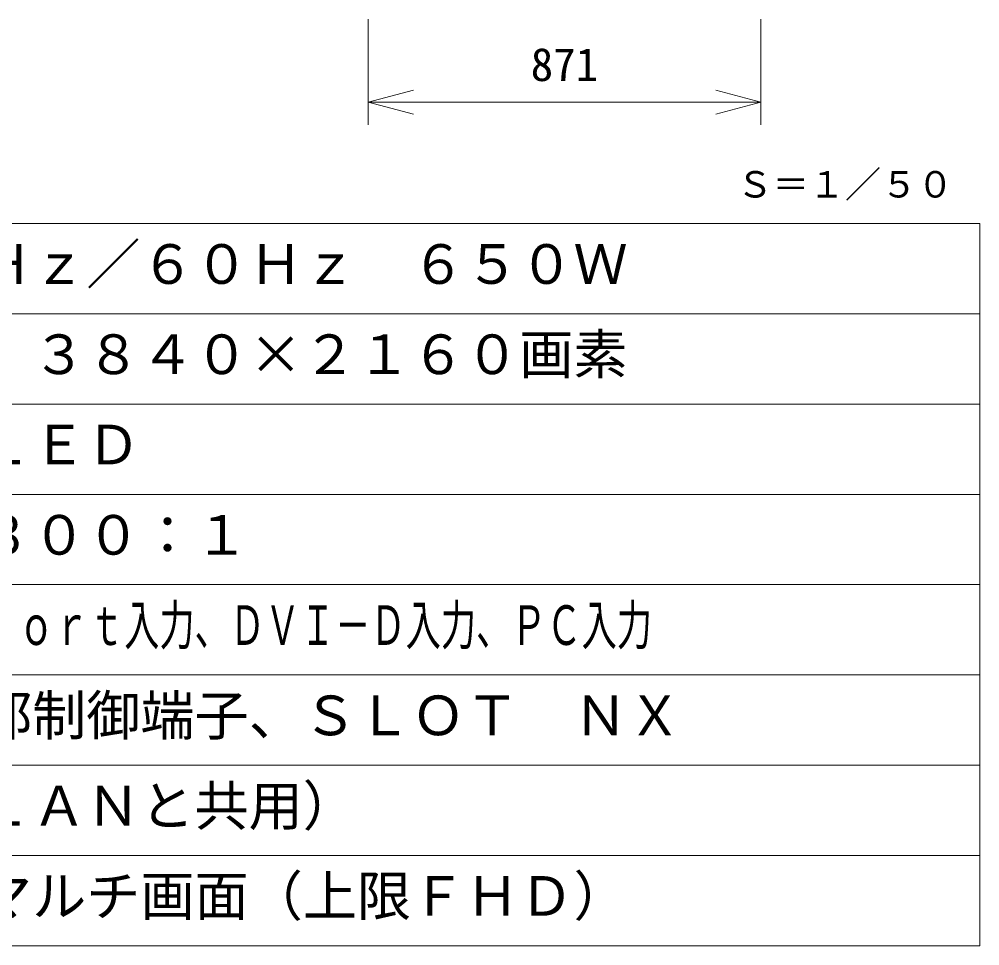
# Model space of a CAD drawing. Units: millimetres, scale not verified. Extents: x -62 to 62, y -56 to 57.
# Drawn here: x 9.3 to 62.5, y -56.5 to -5.2 of the extents above; entities that cross this region are included whole.
import ezdxf
from ezdxf.enums import TextEntityAlignment as Align

# ---------------------------------------------------------------- set-up
doc = ezdxf.new("R2010")
doc.units = ezdxf.units.MM
doc.header["$LTSCALE"] = 0.125
for name, color, linetype, lineweight in [('0-0_0', 7, 'Continuous', 18), ('0-2_WAKU', 1, 'Continuous', 18), ('0-4_SUNPO', 3, 'Continuous', 18)]:
    doc.layers.add(name, color=color, linetype=linetype, lineweight=lineweight)
doc.layers.add('0-1_MOJI1', color=7, linetype='Continuous')
doc.layers.add('0-3_TOUROKU', color=7, linetype='Continuous')
doc.styles.add('ＭＳ ゴシック', font='')
doc.styles.get('ＭＳ ゴシック').set_extended_font_data('MS Gothic')

# ---------------------------------------------------------------- blocks, each defined once
blk = doc.blocks.new('_Open30')
at = {"layer": '0-0_0'}
blk.add_line((0, 0), (-1, 0), dxfattribs=at)
blk.add_lwpolyline([(-1, 0.26795), (0, 0), (-1, -0.26795)], dxfattribs=at)
blk = doc.blocks.new('D3')
at = {"layer": '0-4_SUNPO'}
for p, q in [((222.1143, 308.3168), (222.1143, 302.469)), ((243.8693, 308.3168), (243.8693, 302.469)), ((224.6143, 303.719), (241.3693, 303.719))]:
    blk.add_line(p, q, dxfattribs=at)
at = {"layer": '0-4_SUNPO', "xscale": 2.5, "yscale": 2.5, "rotation": 180}
blk.add_blockref('_Open30', (222.1143, 303.719), dxfattribs=at)
at = {"layer": '0-4_SUNPO', "xscale": 2.5, "yscale": 2.5}
blk.add_blockref('_Open30', (243.8693, 303.719), dxfattribs=at)
at = {"layer": '0-4_SUNPO', "color": 7, "style": 'ＭＳ ゴシック'}
blk.add_text('871', height=1.833, dxfattribs=at).set_placement((231.1168, 304.344), align=Align.BOTTOM_LEFT)

msp = doc.modelspace()

# ---------------------------------------------------------------- linework, layer by layer
at = {"layer": '0-2_WAKU', "color": 4}
for p, q in [((-62.5, -16.5), (62.5, -16.5)), ((62.5, -56.5), (62.5, -16.5)), ((-62.5, -56.5), (62.5, -56.5))]:
    msp.add_line(p, q, dxfattribs=at)
at = {"layer": '0-2_WAKU'}
for p, q in [((62.5, -21.5), (-62.5, -21.5)), ((62.5, -26.5), (-62.5, -26.5)), ((62.5, -31.5), (-62.5, -31.5)), ((-62.5, -36.5), (62.5, -36.5)), ((-62.5, -41.5), (62.5, -41.5)), ((-62.5, -46.5), (62.5, -46.5)), ((-62.5, -51.5), (62.5, -51.5))]:
    msp.add_line(p, q, dxfattribs=at)

# ---------------------------------------------------------------- block references
at = {"layer": '0-4_SUNPO'}
msp.add_blockref('D3', (-193.5, -313.5), dxfattribs=at)

# ---------------------------------------------------------------- texts
at = {"layer": '0-1_MOJI1', "style": 'ＭＳ ゴシック'}
for s, p in [('ＡＣ１００Ｖ\u3000５０Ｈｚ／６０Ｈｚ\u3000６５０Ｗ', (-20, -20.5)), ('９８Ｖ型\u3000１６：９\u3000３８４０×２１６０画素', (-20, -25.5)), ('ＩＰＳパネル\u3000Ｄ－ＬＥＤ', (-20, -30.5)), ('５００ｃｄ／㎡\u3000１３００：１', (-20, -35.5)), ('音声入力／出力、外部制御端子、ＳＬＯＴ\u3000ＮＸ', (-20, -45.5)), ('ＲＪ４５×１系統（ＬＡＮと共用）', (-20, -50.5)), ('保護ガラス、４入力マルチ画面（上限ＦＨＤ）', (-20, -55.5))]:
    msp.add_text(s, height=2.199, dxfattribs=at).set_placement(p, align=Align.BOTTOM_LEFT)
at = {"layer": '0-1_MOJI1', "style": 'ＭＳ ゴシック', "width": 0.65}
msp.add_text('ＨＤＭＩ入力、ＤｉｓｐｌａｙＰｏｒｔ入力、ＤＶＩ－Ｄ入力、ＰＣ入力', height=2.199, dxfattribs=at).set_placement((-20, -40.5), align=Align.BOTTOM_LEFT)
at = {"layer": '0-3_TOUROKU', "style": 'ＭＳ ゴシック'}
msp.add_text('Ｓ＝１／５０', height=1.466, dxfattribs=at).set_placement((49.0333, -15.5), align=Align.BOTTOM_LEFT)

doc.saveas('drawing.dxf')
